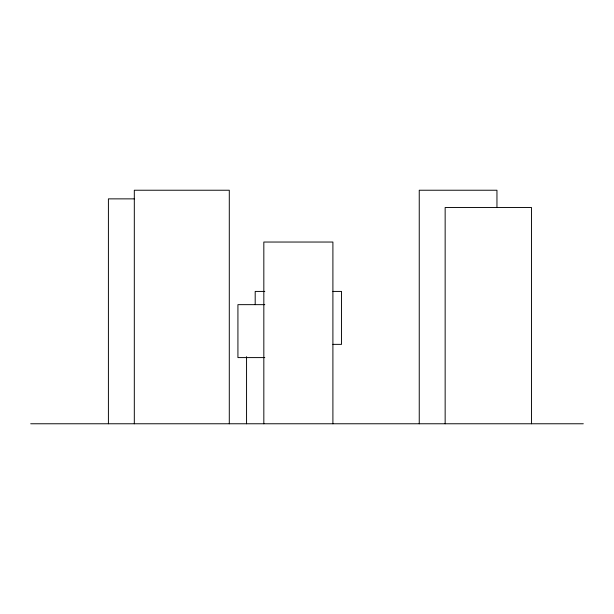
<?xml version="1.0" encoding="UTF-8"?>
<svg xmlns="http://www.w3.org/2000/svg" width="614" height="614" viewBox="0 0 614 614"><rect width="100%" height="100%" fill="white"/><g stroke="black" fill="none" stroke-linecap="round" stroke-linejoin="round"><path stroke-width="0.92" d="M134.312 198.867L108.409 198.867L108.409 423.767M264.787 291.42L255.194 291.42L255.194 304.651M332.903 291.42L341.537 291.42L341.537 344.362L332.903 344.362M264.787 304.651L237.925 304.651L237.925 357.594L264.787 357.594M30.7 423.767L583.3 423.767M531.494 423.767L531.494 207.501L445.15 207.501L445.15 423.767M496.956 207.455L496.956 190.233L419.247 190.233L419.247 423.767M332.903 423.767L332.903 242.039L263.828 242.039L263.828 423.767M246.559 356.65L246.559 423.767M229.291 423.767L229.291 190.233L134.312 190.233L134.312 423.767"/></g></svg>
